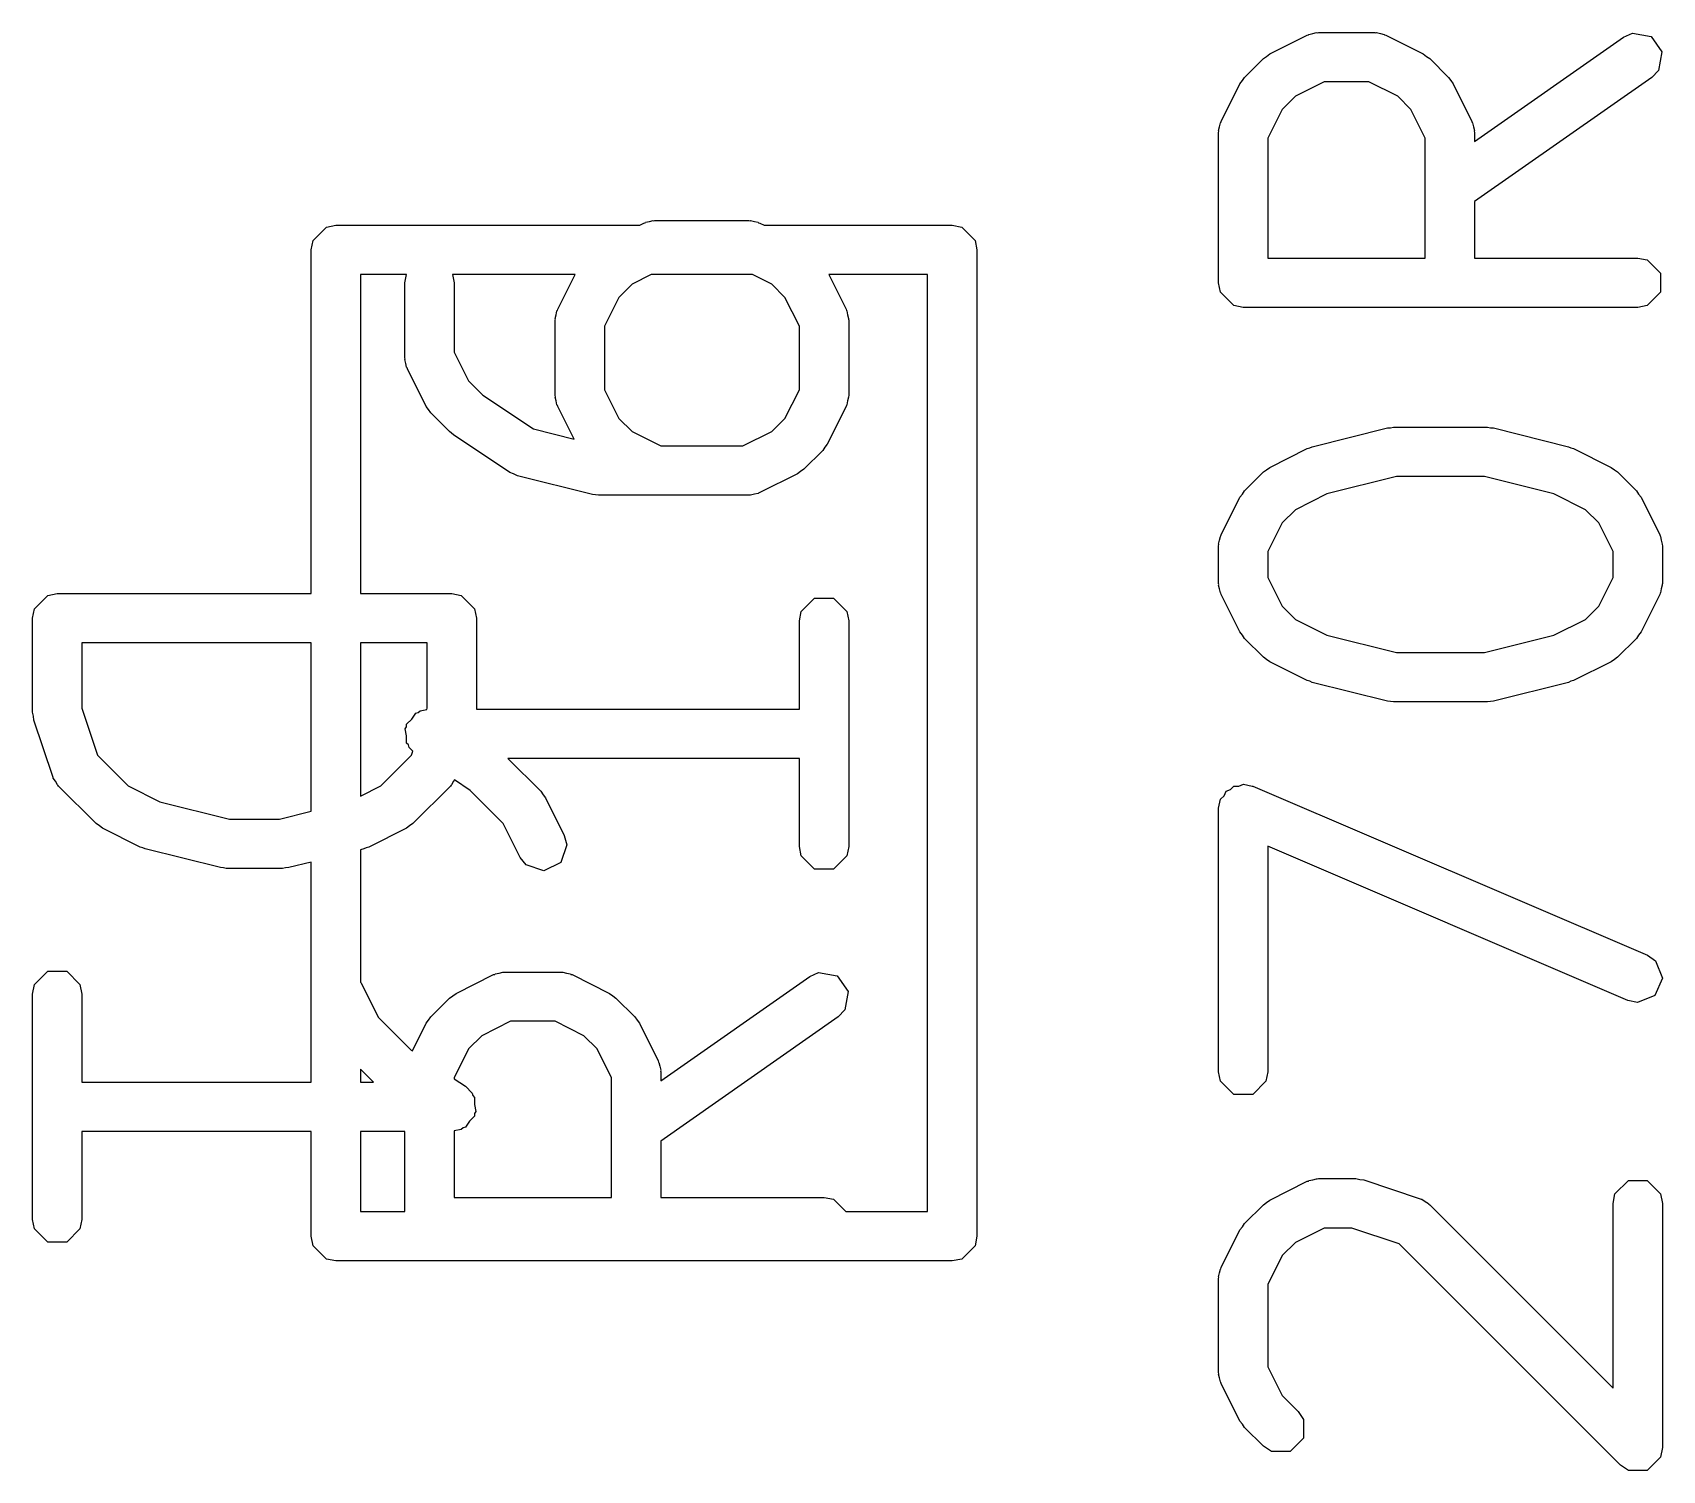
# Model space of a CAD drawing. Header units: inches. Extents: x 0.27 to 5.32, y 0.16 to 3.22.
# Drawn here: x 5.1829 to 5.313, y 2.5586 to 2.6734 of the extents above; entities that cross this region are included whole.
import ezdxf

# ---------------------------------------------------------------- set-up
doc = ezdxf.new("R2010")
doc.units = ezdxf.units.IN
doc.header["$MEASUREMENT"] = 0
doc.layers.add('BLACK', color=250, linetype='CONTINUOUS')

msp = doc.modelspace()

# ---------------------------------------------------------------- linework, layer by layer
at = {"layer": 'BLACK', "linetype": 'CONTINUOUS'}
for p, q in [((5.28168, 2.67168), (5.28468, 2.67318)), ((5.28468, 2.67318), (5.28478, 2.6732)), ((5.28478, 2.6732), (5.28481, 2.67324)), ((5.28481, 2.67324), (5.28512, 2.6733)), ((5.28512, 2.6733), (5.28542, 2.67338)), ((5.28542, 2.67338), (5.28547, 2.67337)), ((5.28547, 2.67337), (5.28556, 2.67338)), ((5.28556, 2.67338), (5.29006, 2.67338)), ((5.29006, 2.67338), (5.29016, 2.67337)), ((5.29016, 2.67337), (5.2902, 2.67338)), ((5.2902, 2.67338), (5.29051, 2.6733)), ((5.29051, 2.6733), (5.29081, 2.67324)), ((5.29081, 2.67324), (5.29085, 2.6732)), ((5.29085, 2.6732), (5.29094, 2.67318)), ((5.29094, 2.67318), (5.29394, 2.67168)), ((5.29803, 2.6647), (5.30993, 2.67303)), ((5.30993, 2.67303), (5.31063, 2.67334)), ((5.31063, 2.67334), (5.31212, 2.67308)), ((5.31212, 2.67308), (5.31298, 2.67184)), ((5.27967, 2.66981), (5.28117, 2.67131)), ((5.28117, 2.67131), (5.28143, 2.67148)), ((5.28143, 2.67148), (5.28168, 2.67168)), ((5.29394, 2.67168), (5.29419, 2.67148)), ((5.29419, 2.67148), (5.29445, 2.67131)), ((5.29445, 2.67131), (5.29595, 2.66981)), ((5.31298, 2.67184), (5.31272, 2.67036)), ((5.31272, 2.67036), (5.31219, 2.6698)), ((5.2778, 2.6663), (5.2793, 2.6693)), ((5.2793, 2.6693), (5.2795, 2.66955)), ((5.2795, 2.66955), (5.27967, 2.66981)), ((5.28603, 2.66945), (5.28373, 2.6683)), ((5.2896, 2.66945), (5.28603, 2.66945)), ((5.2919, 2.6683), (5.2896, 2.66945)), ((5.29595, 2.66981), (5.29613, 2.66955)), ((5.29613, 2.66955), (5.29632, 2.6693)), ((5.29632, 2.6693), (5.29782, 2.6663)), ((5.31219, 2.6698), (5.29803, 2.65989)), ((5.28373, 2.6683), (5.28268, 2.66725)), ((5.29294, 2.66725), (5.2919, 2.6683)), ((5.27768, 2.66586), (5.27774, 2.66617)), ((5.27774, 2.66617), (5.27778, 2.6662)), ((5.27778, 2.6662), (5.2778, 2.6663)), ((5.28268, 2.66725), (5.28153, 2.66495)), ((5.29409, 2.66495), (5.29294, 2.66725)), ((5.29782, 2.6663), (5.29785, 2.6662)), ((5.29785, 2.6662), (5.29788, 2.66617)), ((5.29788, 2.66617), (5.29794, 2.66586)), ((5.27759, 2.66542), (5.27761, 2.66551)), ((5.27759, 2.65342), (5.27759, 2.66542)), ((5.2776, 2.66556), (5.27768, 2.66586)), ((5.27761, 2.66551), (5.2776, 2.66556)), ((5.28153, 2.66495), (5.28153, 2.65539)), ((5.29409, 2.65539), (5.29409, 2.66495)), ((5.29794, 2.66586), (5.29802, 2.66556)), ((5.29802, 2.66556), (5.29801, 2.66551)), ((5.29801, 2.66551), (5.29803, 2.66542)), ((5.29803, 2.66542), (5.29803, 2.6647)), ((5.29803, 2.65989), (5.29803, 2.65539)), ((5.23139, 2.65801), (5.23172, 2.65818)), ((5.23172, 2.65818), (5.23181, 2.65821)), ((5.23181, 2.65821), (5.23185, 2.65824)), ((5.23185, 2.65824), (5.23216, 2.6583)), ((5.23216, 2.6583), (5.23246, 2.65838)), ((5.23246, 2.65838), (5.2325, 2.65837)), ((5.2325, 2.65837), (5.2326, 2.65839)), ((5.2326, 2.65839), (5.2401, 2.65839)), ((5.2401, 2.65839), (5.2402, 2.65837)), ((5.2402, 2.65837), (5.24024, 2.65838)), ((5.24024, 2.65838), (5.24054, 2.6583)), ((5.24054, 2.6583), (5.24085, 2.65824)), ((5.24085, 2.65824), (5.24088, 2.65821)), ((5.24088, 2.65821), (5.24098, 2.65818)), ((5.24098, 2.65818), (5.24131, 2.65801)), ((5.20531, 2.6568), (5.20637, 2.65786)), ((5.20637, 2.65786), (5.20713, 2.65801)), ((5.20713, 2.65801), (5.23139, 2.65801)), ((5.24131, 2.65801), (5.25634, 2.65801)), ((5.25634, 2.65801), (5.25709, 2.65786)), ((5.25709, 2.65786), (5.25816, 2.6568)), ((5.20516, 2.65604), (5.20531, 2.6568)), ((5.20516, 2.6286), (5.20516, 2.65604)), ((5.25816, 2.6568), (5.25831, 2.65604)), ((5.25831, 2.65604), (5.25831, 2.5773)), ((5.28153, 2.65539), (5.29409, 2.65539)), ((5.29803, 2.65539), (5.31106, 2.65539)), ((5.31106, 2.65539), (5.31181, 2.65524)), ((5.31181, 2.65524), (5.31288, 2.65417)), ((5.21276, 2.65407), (5.20909, 2.65407)), ((5.20909, 2.65407), (5.20909, 2.6286)), ((5.21263, 2.65342), (5.21276, 2.65407)), ((5.21263, 2.64742), (5.21263, 2.65342)), ((5.21644, 2.65407), (5.21657, 2.65342)), ((5.22623, 2.65407), (5.21644, 2.65407)), ((5.21657, 2.65342), (5.21657, 2.64788)), ((5.22484, 2.6513), (5.22623, 2.65407)), ((5.23077, 2.6533), (5.22972, 2.65225)), ((5.23231, 2.65407), (5.23077, 2.6533)), ((5.24038, 2.65407), (5.23231, 2.65407)), ((5.24193, 2.6533), (5.24038, 2.65407)), ((5.24298, 2.65225), (5.24193, 2.6533)), ((5.24647, 2.65407), (5.24786, 2.6513)), ((5.25437, 2.65407), (5.24647, 2.65407)), ((5.25437, 2.57927), (5.25437, 2.65407)), ((5.27774, 2.65267), (5.27759, 2.65342)), ((5.31288, 2.65417), (5.31288, 2.65267)), ((5.22972, 2.65225), (5.22857, 2.64995)), ((5.24413, 2.64995), (5.24298, 2.65225)), ((5.27881, 2.6516), (5.27774, 2.65267)), ((5.31288, 2.65267), (5.31181, 2.6516)), ((5.22463, 2.65042), (5.22465, 2.65052)), ((5.22463, 2.64442), (5.22463, 2.65042)), ((5.22464, 2.65056), (5.22472, 2.65086)), ((5.22465, 2.65052), (5.22464, 2.65056)), ((5.22472, 2.65086), (5.22478, 2.65117)), ((5.22478, 2.65117), (5.22481, 2.6512)), ((5.22481, 2.6512), (5.22484, 2.6513)), ((5.24786, 2.6513), (5.24788, 2.6512)), ((5.24788, 2.6512), (5.24792, 2.65117)), ((5.24792, 2.65117), (5.24798, 2.65086)), ((5.24798, 2.65086), (5.24806, 2.65056)), ((5.24806, 2.65056), (5.24805, 2.65052)), ((5.24805, 2.65052), (5.24807, 2.65042)), ((5.24807, 2.65042), (5.24807, 2.64442)), ((5.27956, 2.65145), (5.27881, 2.6516)), ((5.31106, 2.65145), (5.27956, 2.65145)), ((5.31181, 2.6516), (5.31106, 2.65145)), ((5.22857, 2.64995), (5.22857, 2.64488)), ((5.24413, 2.64488), (5.24413, 2.64995)), ((5.21657, 2.64788), (5.21772, 2.64559)), ((5.21265, 2.64732), (5.21263, 2.64742)), ((5.21264, 2.64728), (5.21265, 2.64732)), ((5.21272, 2.64698), (5.21264, 2.64728)), ((5.21278, 2.64667), (5.21272, 2.64698)), ((5.21282, 2.64663), (5.21278, 2.64667)), ((5.21284, 2.64654), (5.21282, 2.64663)), ((5.21434, 2.64354), (5.21284, 2.64654)), ((5.21772, 2.64559), (5.21886, 2.64445)), ((5.21886, 2.64445), (5.22291, 2.64175)), ((5.22465, 2.64432), (5.22463, 2.64442)), ((5.22464, 2.64428), (5.22465, 2.64432)), ((5.22472, 2.64398), (5.22464, 2.64428)), ((5.22478, 2.64367), (5.22472, 2.64398)), ((5.22857, 2.64488), (5.22972, 2.64259)), ((5.24298, 2.64259), (5.24413, 2.64488)), ((5.24798, 2.64398), (5.24792, 2.64367)), ((5.24806, 2.64428), (5.24798, 2.64398)), ((5.24807, 2.64442), (5.24805, 2.64432)), ((5.24805, 2.64432), (5.24806, 2.64428)), ((5.21453, 2.64329), (5.21434, 2.64354)), ((5.21471, 2.64303), (5.21453, 2.64329)), ((5.21621, 2.64153), (5.21471, 2.64303)), ((5.22481, 2.64363), (5.22478, 2.64367)), ((5.22484, 2.64354), (5.22481, 2.64363)), ((5.22614, 2.64094), (5.22484, 2.64354)), ((5.22972, 2.64259), (5.23077, 2.64154)), ((5.24193, 2.64154), (5.24298, 2.64259)), ((5.24786, 2.64354), (5.24636, 2.64054)), ((5.24788, 2.64363), (5.24786, 2.64354)), ((5.24792, 2.64367), (5.24788, 2.64363)), ((5.21637, 2.64142), (5.21621, 2.64153)), ((5.21651, 2.64128), (5.21637, 2.64142)), ((5.22101, 2.63828), (5.21651, 2.64128)), ((5.22291, 2.64175), (5.22614, 2.64094)), ((5.23077, 2.64154), (5.23306, 2.64039)), ((5.23963, 2.64039), (5.24193, 2.64154)), ((5.28508, 2.64033), (5.29108, 2.64183)), ((5.29108, 2.64183), (5.29132, 2.64184)), ((5.29132, 2.64184), (5.29156, 2.64189)), ((5.29156, 2.64189), (5.29906, 2.64189)), ((5.29906, 2.64189), (5.2993, 2.64184)), ((5.2993, 2.64184), (5.29954, 2.64183)), ((5.29954, 2.64183), (5.30554, 2.64033)), ((5.23306, 2.64039), (5.23963, 2.64039)), ((5.24599, 2.64003), (5.24449, 2.63853)), ((5.24617, 2.64029), (5.24599, 2.64003)), ((5.24636, 2.64054), (5.24617, 2.64029)), ((5.28168, 2.63868), (5.28468, 2.64018)), ((5.28468, 2.64018), (5.28489, 2.64024)), ((5.28489, 2.64024), (5.28508, 2.64033)), ((5.30554, 2.64033), (5.30573, 2.64024)), ((5.30573, 2.64024), (5.30594, 2.64018)), ((5.30594, 2.64018), (5.30894, 2.63868)), ((5.28143, 2.63849), (5.28168, 2.63868)), ((5.30894, 2.63868), (5.30919, 2.63849)), ((5.22132, 2.63815), (5.22101, 2.63828)), ((5.22162, 2.63801), (5.22132, 2.63815)), ((5.22762, 2.63651), (5.22162, 2.63801)), ((5.24398, 2.63816), (5.24098, 2.63666)), ((5.24423, 2.63835), (5.24398, 2.63816)), ((5.24449, 2.63853), (5.24423, 2.63835)), ((5.27967, 2.63681), (5.28117, 2.63831)), ((5.28117, 2.63831), (5.28143, 2.63849)), ((5.2918, 2.63795), (5.28625, 2.63656)), ((5.29882, 2.63795), (5.2918, 2.63795)), ((5.30437, 2.63656), (5.29882, 2.63795)), ((5.30919, 2.63849), (5.30945, 2.63831)), ((5.30945, 2.63831), (5.31095, 2.63681)), ((5.22786, 2.6365), (5.22762, 2.63651)), ((5.2281, 2.63645), (5.22786, 2.6365)), ((5.2401, 2.63645), (5.2281, 2.63645)), ((5.2402, 2.63647), (5.2401, 2.63645)), ((5.24024, 2.63646), (5.2402, 2.63647)), ((5.24054, 2.63654), (5.24024, 2.63646)), ((5.24085, 2.6366), (5.24054, 2.63654)), ((5.24088, 2.63663), (5.24085, 2.6366)), ((5.24098, 2.63666), (5.24088, 2.63663)), ((5.2778, 2.6333), (5.2793, 2.6363)), ((5.2793, 2.6363), (5.2795, 2.63655)), ((5.2795, 2.63655), (5.27967, 2.63681)), ((5.28625, 2.63656), (5.28373, 2.6353)), ((5.30689, 2.6353), (5.30437, 2.63656)), ((5.31095, 2.63681), (5.31113, 2.63655)), ((5.31113, 2.63655), (5.31132, 2.6363)), ((5.31132, 2.6363), (5.31282, 2.6333)), ((5.28373, 2.6353), (5.28268, 2.63425)), ((5.30794, 2.63425), (5.30689, 2.6353)), ((5.28268, 2.63425), (5.28153, 2.63196)), ((5.30909, 2.63196), (5.30794, 2.63425)), ((5.27759, 2.63242), (5.27761, 2.63252)), ((5.27759, 2.62942), (5.27759, 2.63242)), ((5.2776, 2.63256), (5.27768, 2.63286)), ((5.27761, 2.63252), (5.2776, 2.63256)), ((5.27768, 2.63286), (5.27774, 2.63317)), ((5.27774, 2.63317), (5.27778, 2.63321)), ((5.27778, 2.63321), (5.2778, 2.6333)), ((5.31282, 2.6333), (5.31285, 2.63321)), ((5.31285, 2.63321), (5.31288, 2.63317)), ((5.31288, 2.63317), (5.31294, 2.63287)), ((5.31294, 2.63287), (5.31302, 2.63256)), ((5.31302, 2.63256), (5.31301, 2.63252)), ((5.31301, 2.63252), (5.31303, 2.63242)), ((5.31303, 2.63242), (5.31303, 2.62942)), ((5.28153, 2.63196), (5.28153, 2.62989)), ((5.30909, 2.62989), (5.30909, 2.63196)), ((5.28153, 2.62989), (5.28268, 2.62759)), ((5.30794, 2.62759), (5.30909, 2.62989)), ((5.18307, 2.62739), (5.18413, 2.62845)), ((5.18413, 2.62845), (5.18489, 2.6286)), ((5.18489, 2.6286), (5.20516, 2.6286)), ((5.20909, 2.6286), (5.21638, 2.6286)), ((5.21638, 2.6286), (5.21714, 2.62845)), ((5.21714, 2.62845), (5.2182, 2.62739)), ((5.24428, 2.62718), (5.24534, 2.62824)), ((5.24534, 2.62824), (5.24685, 2.62824)), ((5.24685, 2.62824), (5.24792, 2.62718)), ((5.27761, 2.62933), (5.27759, 2.62942)), ((5.2776, 2.62928), (5.27761, 2.62933)), ((5.27768, 2.62898), (5.2776, 2.62928)), ((5.27774, 2.62867), (5.27768, 2.62898)), ((5.27778, 2.62864), (5.27774, 2.62867)), ((5.2778, 2.62854), (5.27778, 2.62864)), ((5.2793, 2.62554), (5.2778, 2.62854)), ((5.31282, 2.62854), (5.31132, 2.62554)), ((5.31285, 2.62864), (5.31282, 2.62854)), ((5.31288, 2.62867), (5.31285, 2.62864)), ((5.31294, 2.62898), (5.31288, 2.62867)), ((5.31302, 2.62928), (5.31294, 2.62898)), ((5.31303, 2.62942), (5.31301, 2.62933)), ((5.31301, 2.62933), (5.31302, 2.62928)), ((5.18292, 2.62663), (5.18307, 2.62739)), ((5.2182, 2.62739), (5.21835, 2.62663)), ((5.24413, 2.62642), (5.24428, 2.62718)), ((5.24792, 2.62718), (5.24807, 2.62642)), ((5.28268, 2.62759), (5.28373, 2.62654)), ((5.30689, 2.62654), (5.30794, 2.62759)), ((5.18292, 2.61913), (5.18292, 2.62663)), ((5.21835, 2.62663), (5.21835, 2.61939)), ((5.24413, 2.61939), (5.24413, 2.62642)), ((5.24807, 2.62642), (5.24807, 2.60842)), ((5.28373, 2.62654), (5.28625, 2.62528)), ((5.30437, 2.62528), (5.30689, 2.62654)), ((5.20516, 2.62466), (5.18685, 2.62466)), ((5.18685, 2.62466), (5.18685, 2.61945)), ((5.20516, 2.61123), (5.20516, 2.62466)), ((5.21441, 2.62466), (5.20909, 2.62466)), ((5.20909, 2.62466), (5.20909, 2.61244)), ((5.21441, 2.61945), (5.21441, 2.62466)), ((5.2795, 2.62529), (5.2793, 2.62554)), ((5.27967, 2.62503), (5.2795, 2.62529)), ((5.28117, 2.62353), (5.27967, 2.62503)), ((5.28625, 2.62528), (5.2918, 2.62389)), ((5.29882, 2.62389), (5.30437, 2.62528)), ((5.31095, 2.62503), (5.30945, 2.62353)), ((5.31113, 2.62529), (5.31095, 2.62503)), ((5.31132, 2.62554), (5.31113, 2.62529)), ((5.28143, 2.62335), (5.28117, 2.62353)), ((5.28168, 2.62316), (5.28143, 2.62335)), ((5.28468, 2.62166), (5.28168, 2.62316)), ((5.2918, 2.62389), (5.29882, 2.62389)), ((5.30894, 2.62316), (5.30594, 2.62166)), ((5.30919, 2.62335), (5.30894, 2.62316)), ((5.30945, 2.62353), (5.30919, 2.62335)), ((5.28489, 2.6216), (5.28468, 2.62166)), ((5.28508, 2.62151), (5.28489, 2.6216)), ((5.29108, 2.62001), (5.28508, 2.62151)), ((5.30554, 2.62151), (5.29954, 2.62001)), ((5.30573, 2.6216), (5.30554, 2.62151)), ((5.30594, 2.62166), (5.30573, 2.6216)), ((5.18298, 2.61882), (5.18292, 2.61913)), ((5.18685, 2.61945), (5.18811, 2.6157)), ((5.21371, 2.6191), (5.21385, 2.61924)), ((5.21385, 2.61924), (5.21438, 2.61935)), ((5.21438, 2.61935), (5.21441, 2.61945)), ((5.21835, 2.61939), (5.24413, 2.61939)), ((5.29132, 2.62), (5.29108, 2.62001)), ((5.29156, 2.61995), (5.29132, 2.62)), ((5.29906, 2.61995), (5.29156, 2.61995)), ((5.2993, 2.62), (5.29906, 2.61995)), ((5.29954, 2.62001), (5.2993, 2.62)), ((5.18302, 2.61851), (5.18298, 2.61882)), ((5.18452, 2.61401), (5.18302, 2.61851)), ((5.21267, 2.61781), (5.21278, 2.61797)), ((5.21278, 2.61818), (5.21319, 2.61858)), ((5.21278, 2.61797), (5.21278, 2.61818)), ((5.21319, 2.61858), (5.21351, 2.61906)), ((5.21351, 2.61906), (5.21371, 2.6191)), ((5.21278, 2.61724), (5.21267, 2.61781)), ((5.21278, 2.61667), (5.21278, 2.61724)), ((5.21293, 2.61653), (5.21278, 2.61667)), ((5.21297, 2.61633), (5.21293, 2.61653)), ((5.18811, 2.6157), (5.19055, 2.61325)), ((5.21072, 2.61325), (5.21316, 2.6157)), ((5.21327, 2.61602), (5.21297, 2.61633)), ((5.21316, 2.6157), (5.21327, 2.61602)), ((5.24413, 2.61545), (5.22085, 2.61545)), ((5.22085, 2.61545), (5.22349, 2.61282)), ((5.24413, 2.60842), (5.24413, 2.61545)), ((5.18457, 2.61393), (5.18452, 2.61401)), ((5.18457, 2.61388), (5.18457, 2.61393)), ((5.18474, 2.61362), (5.18457, 2.61388)), ((5.1849, 2.61334), (5.18474, 2.61362)), ((5.18494, 2.61332), (5.1849, 2.61334)), ((5.18499, 2.61324), (5.18494, 2.61332)), ((5.18799, 2.61024), (5.18499, 2.61324)), ((5.19055, 2.61325), (5.19307, 2.61199)), ((5.20909, 2.61244), (5.21072, 2.61325)), ((5.21627, 2.61324), (5.21327, 2.61024)), ((5.21633, 2.61332), (5.21627, 2.61324)), ((5.21637, 2.61334), (5.21633, 2.61332)), ((5.21653, 2.61362), (5.21637, 2.61334)), ((5.2166, 2.61373), (5.21653, 2.61362)), ((5.21785, 2.61289), (5.2166, 2.61373)), ((5.22048, 2.61026), (5.21785, 2.61289)), ((5.22349, 2.61282), (5.22367, 2.61255)), ((5.27803, 2.61246), (5.27819, 2.61283)), ((5.27819, 2.61283), (5.27854, 2.61297)), ((5.27854, 2.61297), (5.27881, 2.61324)), ((5.27881, 2.61324), (5.27921, 2.61324)), ((5.27921, 2.61324), (5.27959, 2.61339)), ((5.27959, 2.61339), (5.28029, 2.61324)), ((5.28029, 2.61324), (5.28032, 2.61324)), ((5.28032, 2.61324), (5.28032, 2.61324)), ((5.28032, 2.61324), (5.28034, 2.61323)), ((5.28034, 2.61323), (5.31183, 2.59973)), ((5.19307, 2.61199), (5.19863, 2.6106)), ((5.22367, 2.61255), (5.22386, 2.6123)), ((5.22386, 2.6123), (5.22536, 2.6093)), ((5.27759, 2.61145), (5.2776, 2.61147)), ((5.2776, 2.61144), (5.27759, 2.61145)), ((5.27759, 2.61142), (5.2776, 2.61144)), ((5.27759, 2.59043), (5.27759, 2.61142)), ((5.2776, 2.61147), (5.27774, 2.61218)), ((5.27774, 2.61218), (5.27803, 2.61246)), ((5.18826, 2.61007), (5.18799, 2.61024)), ((5.18851, 2.60987), (5.18826, 2.61007)), ((5.19863, 2.6106), (5.20264, 2.6106)), ((5.20264, 2.6106), (5.20516, 2.61123)), ((5.21301, 2.61007), (5.21276, 2.60987)), ((5.21327, 2.61024), (5.21301, 2.61007)), ((5.22184, 2.60754), (5.22048, 2.61026)), ((5.1915, 2.60837), (5.18851, 2.60987)), ((5.21276, 2.60987), (5.20976, 2.60837)), ((5.22536, 2.6093), (5.22556, 2.60856)), ((5.19171, 2.60832), (5.1915, 2.60837)), ((5.19191, 2.60823), (5.19171, 2.60832)), ((5.19791, 2.60673), (5.19191, 2.60823)), ((5.20936, 2.60823), (5.20909, 2.60816)), ((5.20909, 2.60816), (5.20909, 2.59758)), ((5.20956, 2.60832), (5.20936, 2.60823)), ((5.20976, 2.60837), (5.20956, 2.60832)), ((5.22231, 2.60694), (5.22184, 2.60754)), ((5.22556, 2.60856), (5.22509, 2.60713)), ((5.24428, 2.60767), (5.24413, 2.60842)), ((5.24534, 2.60661), (5.24428, 2.60767)), ((5.24792, 2.60767), (5.24685, 2.60661)), ((5.24807, 2.60842), (5.24792, 2.60767)), ((5.31028, 2.59612), (5.28153, 2.60844)), ((5.28153, 2.60844), (5.28153, 2.59043)), ((5.19815, 2.60671), (5.19791, 2.60673)), ((5.19838, 2.60667), (5.19815, 2.60671)), ((5.20288, 2.60667), (5.19838, 2.60667)), ((5.20312, 2.60671), (5.20288, 2.60667)), ((5.20336, 2.60673), (5.20312, 2.60671)), ((5.20516, 2.60717), (5.20336, 2.60673)), ((5.20516, 2.58961), (5.20516, 2.60717)), ((5.22374, 2.60646), (5.22231, 2.60694)), ((5.22509, 2.60713), (5.22374, 2.60646)), ((5.24685, 2.60661), (5.24534, 2.60661)), ((5.31183, 2.59973), (5.31247, 2.5993)), ((5.18307, 2.59739), (5.18413, 2.59846)), ((5.18413, 2.59846), (5.18564, 2.59846)), ((5.18564, 2.59846), (5.1867, 2.59739)), ((5.21985, 2.59824), (5.22016, 2.59831)), ((5.22016, 2.59831), (5.22046, 2.59839)), ((5.22046, 2.59839), (5.2205, 2.59838)), ((5.2205, 2.59838), (5.2206, 2.59839)), ((5.2206, 2.59839), (5.2251, 2.59839)), ((5.2251, 2.59839), (5.2252, 2.59838)), ((5.2252, 2.59838), (5.22524, 2.59839)), ((5.22524, 2.59839), (5.22554, 2.59831)), ((5.22554, 2.59831), (5.22585, 2.59824)), ((5.24497, 2.59804), (5.24567, 2.59835)), ((5.24567, 2.59835), (5.24716, 2.59809)), ((5.31247, 2.5993), (5.31303, 2.5979)), ((5.18292, 2.59664), (5.18307, 2.59739)), ((5.1867, 2.59739), (5.18685, 2.59664)), ((5.20909, 2.59758), (5.20914, 2.59752)), ((5.20914, 2.59752), (5.2105, 2.5948)), ((5.21672, 2.59669), (5.21972, 2.59819)), ((5.21972, 2.59819), (5.21982, 2.59821)), ((5.21982, 2.59821), (5.21985, 2.59824)), ((5.22585, 2.59824), (5.22589, 2.59821)), ((5.22589, 2.59821), (5.22598, 2.59819)), ((5.22598, 2.59819), (5.22898, 2.59669)), ((5.23307, 2.58971), (5.24497, 2.59804)), ((5.24716, 2.59809), (5.24802, 2.59685)), ((5.31303, 2.5979), (5.31243, 2.59652)), ((5.18292, 2.57864), (5.18292, 2.59664)), ((5.18685, 2.59664), (5.18685, 2.58961)), ((5.21471, 2.59482), (5.21621, 2.59632)), ((5.21621, 2.59632), (5.21647, 2.59649)), ((5.21647, 2.59649), (5.21672, 2.59669)), ((5.22898, 2.59669), (5.22923, 2.59649)), ((5.22923, 2.59649), (5.22949, 2.59632)), ((5.22949, 2.59632), (5.23099, 2.59482)), ((5.24802, 2.59685), (5.24776, 2.59537)), ((5.31103, 2.59596), (5.31028, 2.59612)), ((5.31243, 2.59652), (5.31103, 2.59596)), ((5.2105, 2.5948), (5.21314, 2.59217)), ((5.21434, 2.59431), (5.21453, 2.59456)), ((5.21453, 2.59456), (5.21471, 2.59482)), ((5.22107, 2.59446), (5.21877, 2.59331)), ((5.22464, 2.59446), (5.22107, 2.59446)), ((5.22693, 2.59331), (5.22464, 2.59446)), ((5.23099, 2.59482), (5.23117, 2.59456)), ((5.23117, 2.59456), (5.23136, 2.59431)), ((5.24723, 2.59481), (5.23307, 2.5849)), ((5.24776, 2.59537), (5.24723, 2.59481)), ((5.21324, 2.5921), (5.21434, 2.59431)), ((5.21877, 2.59331), (5.21772, 2.59226)), ((5.22798, 2.59226), (5.22693, 2.59331)), ((5.23136, 2.59431), (5.23286, 2.59131)), ((5.21314, 2.59217), (5.21324, 2.5921)), ((5.21772, 2.59226), (5.21657, 2.58996)), ((5.22913, 2.58996), (5.22798, 2.59226)), ((5.21013, 2.58961), (5.20909, 2.59064)), ((5.20909, 2.59064), (5.20909, 2.58961)), ((5.23286, 2.59131), (5.23289, 2.59121)), ((5.23289, 2.59121), (5.23292, 2.59118)), ((5.23292, 2.59118), (5.23298, 2.59087)), ((5.23298, 2.59087), (5.23306, 2.59057)), ((5.23306, 2.59057), (5.23305, 2.59052)), ((5.23305, 2.59052), (5.23307, 2.59043)), ((5.18685, 2.58961), (5.20516, 2.58961)), ((5.20909, 2.58961), (5.21013, 2.58961)), ((5.21657, 2.58996), (5.21657, 2.58988)), ((5.21657, 2.58988), (5.21747, 2.58928)), ((5.21747, 2.58928), (5.21802, 2.58873)), ((5.22913, 2.5804), (5.22913, 2.58996)), ((5.23307, 2.59043), (5.23307, 2.58971)), ((5.27774, 2.58967), (5.27759, 2.59043)), ((5.27881, 2.58861), (5.27774, 2.58967)), ((5.28138, 2.58967), (5.28032, 2.58861)), ((5.28153, 2.59043), (5.28138, 2.58967)), ((5.21802, 2.58873), (5.21806, 2.58853)), ((5.21806, 2.58853), (5.2182, 2.58839)), ((5.2182, 2.58839), (5.2182, 2.58782)), ((5.28032, 2.58861), (5.27881, 2.58861)), ((5.2182, 2.58688), (5.2178, 2.58648)), ((5.2182, 2.58782), (5.21831, 2.58726)), ((5.21831, 2.58726), (5.2182, 2.58709)), ((5.2182, 2.58709), (5.2182, 2.58688)), ((5.20516, 2.58567), (5.18685, 2.58567)), ((5.18685, 2.58567), (5.18685, 2.57864)), ((5.20516, 2.5773), (5.20516, 2.58567)), ((5.20909, 2.58567), (5.20909, 2.57927)), ((5.21263, 2.58567), (5.20909, 2.58567)), ((5.21263, 2.57927), (5.21263, 2.58567)), ((5.21714, 2.58582), (5.21657, 2.58571)), ((5.21657, 2.58571), (5.21657, 2.5804)), ((5.21728, 2.58596), (5.21714, 2.58582)), ((5.21748, 2.586), (5.21728, 2.58596)), ((5.2178, 2.58648), (5.21748, 2.586)), ((5.23307, 2.5849), (5.23307, 2.5804)), ((5.28168, 2.58019), (5.28468, 2.58169)), ((5.28468, 2.58169), (5.28478, 2.58171)), ((5.28478, 2.58171), (5.28481, 2.58175)), ((5.28481, 2.58175), (5.28512, 2.58181)), ((5.28512, 2.58181), (5.28542, 2.58189)), ((5.28542, 2.58189), (5.28547, 2.58188)), ((5.28547, 2.58188), (5.28556, 2.5819)), ((5.28556, 2.5819), (5.28856, 2.5819)), ((5.28856, 2.5819), (5.28887, 2.58183)), ((5.28887, 2.58183), (5.28918, 2.5818)), ((5.28918, 2.5818), (5.29368, 2.5803)), ((5.30924, 2.58068), (5.31031, 2.58175)), ((5.31031, 2.58175), (5.31181, 2.58175)), ((5.31181, 2.58175), (5.31288, 2.58068)), ((5.21657, 2.5804), (5.22913, 2.5804)), ((5.23307, 2.5804), (5.2461, 2.5804)), ((5.2461, 2.5804), (5.24685, 2.58025)), ((5.24685, 2.58025), (5.24783, 2.57927)), ((5.28143, 2.58), (5.28168, 2.58019)), ((5.29368, 2.5803), (5.29377, 2.58025)), ((5.29377, 2.58025), (5.29381, 2.58025)), ((5.29381, 2.58025), (5.29408, 2.58007)), ((5.30909, 2.57993), (5.30924, 2.58068)), ((5.31288, 2.58068), (5.31303, 2.57993)), ((5.20909, 2.57927), (5.21263, 2.57927)), ((5.24783, 2.57927), (5.25437, 2.57927)), ((5.27967, 2.57832), (5.28117, 2.57982)), ((5.28117, 2.57982), (5.28143, 2.58)), ((5.29408, 2.58007), (5.29435, 2.57992)), ((5.29435, 2.57992), (5.29437, 2.57987)), ((5.29437, 2.57987), (5.29445, 2.57982)), ((5.29445, 2.57982), (5.30909, 2.56518)), ((5.30909, 2.56518), (5.30909, 2.57993)), ((5.31303, 2.57993), (5.31303, 2.56043)), ((5.18307, 2.57789), (5.18292, 2.57864)), ((5.18413, 2.57682), (5.18307, 2.57789)), ((5.1867, 2.57789), (5.18564, 2.57682)), ((5.18685, 2.57864), (5.1867, 2.57789)), ((5.2778, 2.57481), (5.2793, 2.57781)), ((5.2793, 2.57781), (5.2795, 2.57806)), ((5.2795, 2.57806), (5.27967, 2.57832)), ((5.28603, 2.57796), (5.28373, 2.57681)), ((5.28824, 2.57796), (5.28603, 2.57796)), ((5.292, 2.57671), (5.28824, 2.57796)), ((5.18564, 2.57682), (5.18413, 2.57682)), ((5.20531, 2.57655), (5.20516, 2.5773)), ((5.20637, 2.57548), (5.20531, 2.57655)), ((5.25816, 2.57655), (5.25709, 2.57548)), ((5.25831, 2.5773), (5.25816, 2.57655)), ((5.28373, 2.57681), (5.28268, 2.57576)), ((5.30967, 2.55904), (5.292, 2.57671)), ((5.20713, 2.57533), (5.20637, 2.57548)), ((5.25634, 2.57533), (5.20713, 2.57533)), ((5.25709, 2.57548), (5.25634, 2.57533)), ((5.28268, 2.57576), (5.28153, 2.57346)), ((5.27759, 2.57393), (5.27761, 2.57403)), ((5.27759, 2.56643), (5.27759, 2.57393)), ((5.2776, 2.57407), (5.27768, 2.57437)), ((5.27761, 2.57403), (5.2776, 2.57407)), ((5.27768, 2.57437), (5.27774, 2.57468)), ((5.27774, 2.57468), (5.27778, 2.57471)), ((5.27778, 2.57471), (5.2778, 2.57481)), ((5.28153, 2.57346), (5.28153, 2.56689)), ((5.27761, 2.56633), (5.27759, 2.56643)), ((5.2776, 2.56629), (5.27761, 2.56633)), ((5.27768, 2.56599), (5.2776, 2.56629)), ((5.27774, 2.56568), (5.27768, 2.56599)), ((5.28153, 2.56689), (5.28268, 2.5646)), ((5.27778, 2.56564), (5.27774, 2.56568)), ((5.2778, 2.56555), (5.27778, 2.56564)), ((5.2793, 2.56255), (5.2778, 2.56555)), ((5.28268, 2.5646), (5.28395, 2.56332)), ((5.28395, 2.56332), (5.28438, 2.56268)), ((5.2795, 2.5623), (5.2793, 2.56255)), ((5.27967, 2.56204), (5.2795, 2.5623)), ((5.28117, 2.56054), (5.27967, 2.56204)), ((5.28438, 2.56268), (5.28438, 2.56118)), ((5.28438, 2.56118), (5.28332, 2.56011)), ((5.28181, 2.56011), (5.28117, 2.56054)), ((5.28332, 2.56011), (5.28181, 2.56011)), ((5.31288, 2.55968), (5.31181, 2.55861)), ((5.31303, 2.56043), (5.31288, 2.55968)), ((5.31031, 2.55861), (5.30967, 2.55904)), ((5.31181, 2.55861), (5.31031, 2.55861))]:
    msp.add_line(p, q, dxfattribs=at)

doc.saveas('drawing.dxf')
